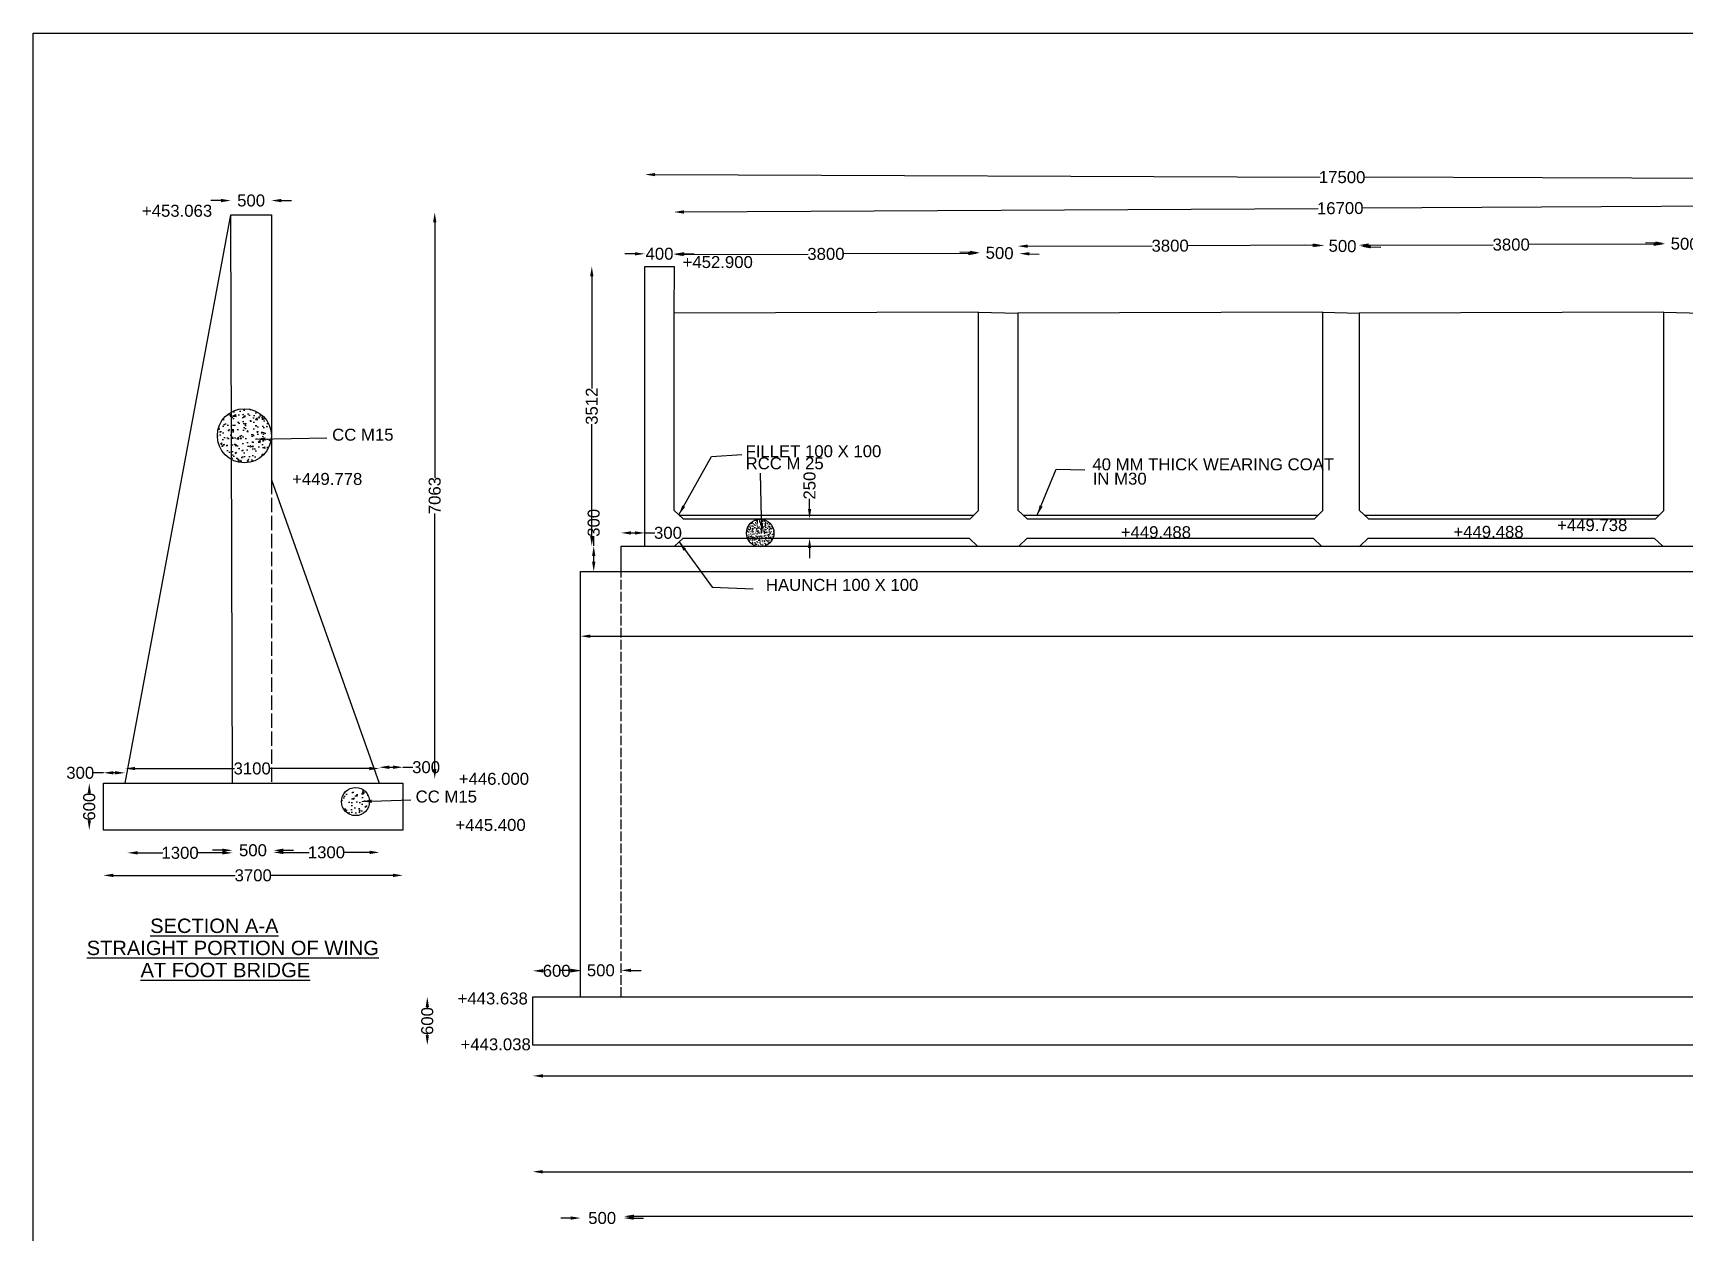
# Model space of a CAD drawing. Header units: millimetres. Extents: x 1208 to 55420, y 1722 to 40358.
# Drawn here: x 1208 to 21894, y 25335 to 40358 of the extents above; entities that cross this region are included whole.
import ezdxf

# ---------------------------------------------------------------- set-up
doc = ezdxf.new("R2010")
doc.units = ezdxf.units.MM
doc.header["$MEASUREMENT"] = 0
doc.linetypes.add('ACAD_ISO02W100', pattern=[15, 12, -3])
for name, color, linetype in [('DIMENSION', 7, 'Continuous'), ('DRAWING', 7, 'Continuous'), ('TEXT', 7, 'Continuous')]:
    doc.layers.add(name, color=color, linetype=linetype)
doc.styles.get("Standard").update_dxf_attribs({"font": 'arial.ttf'})
doc.dimstyles.get("Standard").update_dxf_attribs({"dimtxt": 150, "dimasz": 125, "dimexe": 0.18, "dimexo": 0.0625, "dimgap": 0.09, "dimtad": 0, "dimdec": 0, "dimzin": 0, "dimdsep": 46, "dimtxsty": 'Standard', "dimcen": 0.09, "dimse1": 1, "dimse2": 1, "dimadec": 0, "dimazin": 0, "dimtfac": 1, "dimtdec": 0, "dimtofl": 0, "dimtmove": 0, "dimatfit": 3, "dimfxl": 1, "dimtolj": 1, "dimtzin": 0, "dimarcsym": 0})
pattern_1 = [(50, (0, 0), (179.31505, -15.68803), [18.75, -206.25]), (355, (0, 0), (-34.6878, 188.048), [15, -165]), (100.45144, (14.94, -1.3), (144.6272, 172.36), [15.93505, -175.2855]), (46.1842, (0, 50), (266.8103, -41.3798), [28.125, -309.375]), (96.6356, (22.23, 46.55), (233.6655, 243.5297), [23.9026, -262.9284]), (351.1842, (0, 50), (233.6655, 243.5297), [22.5, -247.5]), (21, (25, 37.5), (149.22676, -100.6547), [18.75, -206.25]), (326, (25, 37.5), (60.8288, 181.2875), [15, -165]), (71.45144, (37.44, 29.11), (210.0556, 80.6328), [15.93505, -175.2855]), (37.5, (0, 0), (3.03996, 83.22346), [0, -163, 0, -167.5, 0, -165.625]), (7.5, (0, 0), (65.76738, 98.60293), [0, -95.5, 0, -159.25, 0, -63.125]), (327.5, (-55.75, 0), (133.45561, -5.63872), [0, -62.5, 0, -195, 0, -258.75]), (317.5, (-80.75, 0), (145.79654, 25.02625), [0, -81.25, 0, -129.5, 0, -183.75])]

# ---------------------------------------------------------------- blocks, each defined once
blk = doc.blocks.new('*D2')
at = {"layer": 'Defpoints', "color": 0, "transparency": 16777216}
for p in [(3686, 38082), (4193, 38261), (4193, 38082)]:
    blk.add_point(p, dxfattribs=at)
at = {"layer": 'TEXT', "color": 0, "lineweight": -2, "transparency": 16777216}
for p, q in [((3560, 38261), (3436, 38261)), ((4318, 38261), (4443, 38261))]:
    blk.add_line(p, q, dxfattribs=at)
at = {"layer": 'TEXT', "color": 0, "transparency": 16777216}
for points in [[(3560, 38282), (3560, 38240), (3686, 38261)], [(4318, 38282), (4318, 38240), (4193, 38261)]]:
    blk.add_solid(points, dxfattribs=at)
at = {"layer": 'TEXT', "color": 0, "transparency": 16777216, "insert": (3939, 38261), "char_height": 150, "attachment_point": 5}
blk.add_mtext('\\A1;500', dxfattribs=at)
blk = doc.blocks.new('*D3')
at = {"layer": 'Defpoints', "color": 0, "transparency": 16777216}
for p in [(2090, 30378), (5840, 30378), (5840, 29812)]:
    blk.add_point(p, dxfattribs=at)
at = {"layer": 'DIMENSION', "color": 0, "lineweight": -2, "transparency": 16777216}
for p, q in [((2214, 29812), (3741, 29812)), ((5715, 29812), (4189, 29812))]:
    blk.add_line(p, q, dxfattribs=at)
at = {"layer": 'DIMENSION', "color": 0, "transparency": 16777216}
for points in [[(2214, 29833), (2214, 29791), (2090, 29812)], [(5715, 29833), (5715, 29791), (5840, 29812)]]:
    blk.add_solid(points, dxfattribs=at)
at = {"layer": 'DIMENSION', "color": 0, "transparency": 16777216, "insert": (3965, 29812), "char_height": 150, "attachment_point": 5}
blk.add_mtext('\\A1;3700', dxfattribs=at)
blk = doc.blocks.new('*D4')
at = {"layer": 'Defpoints', "color": 0, "transparency": 16777216}
for p in [(2392, 30074), (3706, 30094), (3706, 30074)]:
    blk.add_point(p, dxfattribs=at)
at = {"layer": 'DIMENSION', "color": 0, "lineweight": -2, "transparency": 16777216}
for p, q in [((2518, 30094), (2832, 30094)), ((3580, 30094), (3266, 30094))]:
    blk.add_line(p, q, dxfattribs=at)
at = {"layer": 'DIMENSION', "color": 0, "transparency": 16777216}
for points in [[(2518, 30115), (2518, 30074), (2392, 30094)], [(3580, 30115), (3580, 30074), (3706, 30094)]]:
    blk.add_solid(points, dxfattribs=at)
at = {"layer": 'DIMENSION', "color": 0, "transparency": 16777216, "insert": (3049, 30094), "char_height": 150, "attachment_point": 5}
blk.add_mtext('\\A1;1300', dxfattribs=at)
blk = doc.blocks.new('*D5')
at = {"layer": 'Defpoints', "color": 0, "transparency": 16777216}
for p in [(3706, 30094), (4218, 30126), (4218, 30094)]:
    blk.add_point(p, dxfattribs=at)
at = {"layer": 'DIMENSION', "color": 0, "lineweight": -2, "transparency": 16777216}
for p, q in [((3580, 30126), (3456, 30126)), ((4342, 30126), (4468, 30126))]:
    blk.add_line(p, q, dxfattribs=at)
at = {"layer": 'DIMENSION', "color": 0, "transparency": 16777216}
for points in [[(3580, 30147), (3580, 30106), (3706, 30126)], [(4342, 30147), (4342, 30106), (4218, 30126)]]:
    blk.add_solid(points, dxfattribs=at)
at = {"layer": 'DIMENSION', "color": 0, "transparency": 16777216, "insert": (3962, 30126), "char_height": 150, "attachment_point": 5}
blk.add_mtext('\\A1;500', dxfattribs=at)
blk = doc.blocks.new('*D6')
at = {"layer": 'Defpoints', "color": 0, "transparency": 16777216}
for p in [(4218, 30126), (5546, 30126), (5546, 30100)]:
    blk.add_point(p, dxfattribs=at)
at = {"layer": 'DIMENSION', "color": 0, "lineweight": -2, "transparency": 16777216}
for p, q in [((4342, 30100), (4665, 30100)), ((5422, 30100), (5099, 30100))]:
    blk.add_line(p, q, dxfattribs=at)
at = {"layer": 'DIMENSION', "color": 0, "transparency": 16777216}
for points in [[(4342, 30121), (4342, 30079), (4218, 30100)], [(5422, 30121), (5422, 30079), (5546, 30100)]]:
    blk.add_solid(points, dxfattribs=at)
at = {"layer": 'DIMENSION', "color": 0, "transparency": 16777216, "insert": (4882, 30100), "char_height": 150, "attachment_point": 5}
blk.add_mtext('\\A1;1300', dxfattribs=at)
blk = doc.blocks.new('*D7')
at = {"layer": 'Defpoints', "color": 0, "transparency": 16777216}
for p in [(1912, 30968), (2090, 30968), (2090, 30378)]:
    blk.add_point(p, dxfattribs=at)
at = {"layer": 'DIMENSION', "color": 0, "lineweight": -2, "transparency": 16777216}
for p, q in [((1912, 30842), (1912, 30838)), ((1912, 30502), (1912, 30507))]:
    blk.add_line(p, q, dxfattribs=at)
at = {"layer": 'DIMENSION', "color": 0, "transparency": 16777216}
for points in [[(1892, 30842), (1933, 30842), (1912, 30968)], [(1892, 30502), (1933, 30502), (1912, 30378)]]:
    blk.add_solid(points, dxfattribs=at)
at = {"layer": 'DIMENSION', "color": 0, "transparency": 16777216, "insert": (1912, 30672), "char_height": 150, "attachment_point": 5, "rotation": 90}
blk.add_mtext('\\A1;600', dxfattribs=at)
blk = doc.blocks.new('*D8')
at = {"layer": 'Defpoints', "color": 0, "transparency": 16777216}
for p in [(2090, 31096), (2090, 30968), (2361, 30968)]:
    blk.add_point(p, dxfattribs=at)
at = {"layer": 'DIMENSION', "color": 0, "lineweight": -2, "transparency": 16777216}
for p, q in [((2090, 31096), (1964, 31096)), ((2236, 31096), (2214, 31096))]:
    blk.add_line(p, q, dxfattribs=at)
at = {"layer": 'DIMENSION', "color": 0, "transparency": 16777216}
for points in [[(2214, 31117), (2214, 31076), (2090, 31096)], [(2236, 31117), (2236, 31076), (2361, 31096)]]:
    blk.add_solid(points, dxfattribs=at)
at = {"layer": 'DIMENSION', "color": 0, "transparency": 16777216, "insert": (1799, 31096), "char_height": 150, "attachment_point": 5}
blk.add_mtext('\\A1;300', dxfattribs=at)
blk = doc.blocks.new('*D9')
at = {"layer": 'Defpoints', "color": 0, "transparency": 16777216}
for p in [(5544, 31150), (2361, 30968), (5544, 30968)]:
    blk.add_point(p, dxfattribs=at)
at = {"layer": 'DIMENSION', "color": 0, "lineweight": -2, "transparency": 16777216}
for p, q in [((2486, 31150), (3729, 31150)), ((5419, 31150), (4176, 31150))]:
    blk.add_line(p, q, dxfattribs=at)
at = {"layer": 'DIMENSION', "color": 0, "transparency": 16777216}
for points in [[(2486, 31171), (2486, 31129), (2361, 31150)], [(5419, 31171), (5419, 31129), (5544, 31150)]]:
    blk.add_solid(points, dxfattribs=at)
at = {"layer": 'DIMENSION', "color": 0, "transparency": 16777216, "insert": (3952, 31150), "char_height": 150, "attachment_point": 5}
blk.add_mtext('\\A1;3100', dxfattribs=at)
blk = doc.blocks.new('*D10')
at = {"layer": 'Defpoints', "color": 0, "transparency": 16777216}
for p in [(5840, 31166), (5544, 30968), (5840, 30968)]:
    blk.add_point(p, dxfattribs=at)
at = {"layer": 'DIMENSION', "color": 0, "lineweight": -2, "transparency": 16777216}
for p, q in [((5669, 31166), (5715, 31166)), ((5840, 31166), (5965, 31166))]:
    blk.add_line(p, q, dxfattribs=at)
at = {"layer": 'DIMENSION', "color": 0, "transparency": 16777216}
for points in [[(5669, 31187), (5669, 31145), (5544, 31166)], [(5715, 31187), (5715, 31145), (5840, 31166)]]:
    blk.add_solid(points, dxfattribs=at)
at = {"layer": 'DIMENSION', "color": 0, "transparency": 16777216, "insert": (6130, 31166), "char_height": 150, "attachment_point": 5}
blk.add_mtext('\\A1;300', dxfattribs=at)
blk = doc.blocks.new('*D11')
at = {"layer": 'Defpoints', "color": 0, "transparency": 16777216}
for p in [(6238, 38114), (6401, 38114), (6401, 31020)]:
    blk.add_point(p, dxfattribs=at)
at = {"layer": 'DIMENSION', "color": 0, "lineweight": -2, "transparency": 16777216}
for p, q in [((6238, 37989), (6238, 34790)), ((6238, 31144), (6238, 34343))]:
    blk.add_line(p, q, dxfattribs=at)
at = {"layer": 'DIMENSION', "color": 0, "transparency": 16777216}
for points in [[(6218, 37989), (6259, 37989), (6238, 38114)], [(6218, 31144), (6259, 31144), (6238, 31020)]]:
    blk.add_solid(points, dxfattribs=at)
at = {"layer": 'DIMENSION', "color": 0, "transparency": 16777216, "insert": (6238, 34567), "char_height": 150, "attachment_point": 5, "rotation": 90}
blk.add_mtext('\\A1;7063', dxfattribs=at)
blk = doc.blocks.new('*D12')
at = {"layer": 'Defpoints', "color": 0, "transparency": 16777216}
for p in [(7467, 28291), (6145, 27685), (7467, 27685)]:
    blk.add_point(p, dxfattribs=at)
at = {"layer": 'DIMENSION', "color": 0, "lineweight": -2, "transparency": 16777216}
for p, q in [((6145, 28166), (6145, 28154)), ((6145, 27810), (6145, 27822))]:
    blk.add_line(p, q, dxfattribs=at)
at = {"layer": 'DIMENSION', "color": 0, "transparency": 16777216}
for points in [[(6125, 28166), (6166, 28166), (6145, 28291)], [(6125, 27810), (6166, 27810), (6145, 27685)]]:
    blk.add_solid(points, dxfattribs=at)
at = {"layer": 'DIMENSION', "color": 0, "transparency": 16777216, "insert": (6145, 27988), "char_height": 150, "attachment_point": 5, "rotation": 90}
blk.add_mtext('\\A1;600', dxfattribs=at)
blk = doc.blocks.new('*D13')
at = {"layer": 'Defpoints', "color": 0, "transparency": 16777216}
for p in [(8064, 28617), (7467, 28291), (8064, 28291)]:
    blk.add_point(p, dxfattribs=at)
at = {"layer": 'DIMENSION', "color": 0, "lineweight": -2, "transparency": 16777216}
for p, q in [((7592, 28617), (7599, 28617)), ((7938, 28617), (7931, 28617))]:
    blk.add_line(p, q, dxfattribs=at)
at = {"layer": 'DIMENSION', "color": 0, "transparency": 16777216}
for points in [[(7592, 28638), (7592, 28596), (7467, 28617)], [(7938, 28638), (7938, 28596), (8064, 28617)]]:
    blk.add_solid(points, dxfattribs=at)
at = {"layer": 'DIMENSION', "color": 0, "transparency": 16777216, "insert": (7765, 28617), "char_height": 150, "attachment_point": 5}
blk.add_mtext('\\A1;600', dxfattribs=at)
blk = doc.blocks.new('*D14')
at = {"layer": 'Defpoints', "color": 0, "transparency": 16777216}
for p in [(8572, 28623), (8064, 28291), (8572, 28291)]:
    blk.add_point(p, dxfattribs=at)
at = {"layer": 'DIMENSION', "color": 0, "lineweight": -2, "transparency": 16777216}
for p, q in [((7938, 28623), (7814, 28623)), ((8696, 28623), (8822, 28623))]:
    blk.add_line(p, q, dxfattribs=at)
at = {"layer": 'DIMENSION', "color": 0, "transparency": 16777216}
for points in [[(7938, 28644), (7938, 28602), (8064, 28623)], [(8696, 28644), (8696, 28602), (8572, 28623)]]:
    blk.add_solid(points, dxfattribs=at)
at = {"layer": 'DIMENSION', "color": 0, "transparency": 16777216, "insert": (8318, 28623), "char_height": 150, "attachment_point": 5}
blk.add_mtext('\\A1;500', dxfattribs=at)
blk = doc.blocks.new('*D15')
at = {"layer": 'Defpoints', "color": 0, "transparency": 16777216}
for p in [(7467, 27685), (45244, 27685), (45244, 27302)]:
    blk.add_point(p, dxfattribs=at)
at = {"layer": 'TEXT', "color": 0, "lineweight": -2, "transparency": 16777216}
for p, q in [((7592, 27302), (26074, 27302)), ((45118, 27302), (26637, 27302))]:
    blk.add_line(p, q, dxfattribs=at)
at = {"layer": 'TEXT', "color": 0, "transparency": 16777216}
for points in [[(7592, 27322), (7592, 27281), (7467, 27302)], [(45118, 27322), (45118, 27281), (45244, 27302)]]:
    blk.add_solid(points, dxfattribs=at)
at = {"layer": 'TEXT', "color": 0, "transparency": 16777216, "insert": (26355, 27302), "char_height": 150, "attachment_point": 5}
blk.add_mtext('\\A1;37812', dxfattribs=at)
blk = doc.blocks.new('*D16')
at = {"layer": 'Defpoints', "color": 0, "transparency": 16777216}
for p in [(8229, 33936), (8572, 33936), (8572, 33615)]:
    blk.add_point(p, dxfattribs=at)
at = {"layer": 'DIMENSION', "color": 0, "lineweight": -2, "transparency": 16777216}
for p, q in [((8229, 33936), (8229, 34060)), ((8229, 33740), (8229, 33810))]:
    blk.add_line(p, q, dxfattribs=at)
at = {"layer": 'DIMENSION', "color": 0, "transparency": 16777216}
for points in [[(8208, 33810), (8250, 33810), (8229, 33936)], [(8208, 33740), (8250, 33740), (8229, 33615)]]:
    blk.add_solid(points, dxfattribs=at)
at = {"layer": 'DIMENSION', "color": 0, "transparency": 16777216, "insert": (8229, 34226), "char_height": 150, "attachment_point": 5, "rotation": 90}
blk.add_mtext('\\A1;300', dxfattribs=at)
blk = doc.blocks.new('*D17')
at = {"layer": 'Defpoints', "color": 0, "transparency": 16777216}
for p in [(8572, 33936), (8869, 34100), (8869, 33936)]:
    blk.add_point(p, dxfattribs=at)
at = {"layer": 'TEXT', "color": 0, "lineweight": -2, "transparency": 16777216}
for p, q in [((8696, 34100), (8744, 34100)), ((8869, 34100), (8994, 34100))]:
    blk.add_line(p, q, dxfattribs=at)
at = {"layer": 'TEXT', "color": 0, "transparency": 16777216}
for points in [[(8696, 34120), (8696, 34079), (8572, 34100)], [(8744, 34120), (8744, 34079), (8869, 34100)]]:
    blk.add_solid(points, dxfattribs=at)
at = {"layer": 'TEXT', "color": 0, "transparency": 16777216, "insert": (9159, 34100), "char_height": 150, "attachment_point": 5}
blk.add_mtext('\\A1;300', dxfattribs=at)
blk = doc.blocks.new('*D18')
at = {"layer": 'Defpoints', "color": 0, "transparency": 16777216}
for p in [(10890, 34276), (10932, 34276), (10890, 34035)]:
    blk.add_point(p, dxfattribs=at)
at = {"layer": 'TEXT', "color": 0, "lineweight": -2, "transparency": 16777216}
for p, q in [((10932, 34400), (10932, 34526)), ((10932, 33910), (10932, 33785))]:
    blk.add_line(p, q, dxfattribs=at)
at = {"layer": 'TEXT', "color": 0, "transparency": 16777216}
for points in [[(10912, 34400), (10953, 34400), (10932, 34276)], [(10912, 33910), (10953, 33910), (10932, 34035)]]:
    blk.add_solid(points, dxfattribs=at)
at = {"layer": 'TEXT', "color": 0, "transparency": 16777216, "insert": (10932, 34692), "char_height": 150, "attachment_point": 5, "rotation": 90}
blk.add_mtext('\\A1;250', dxfattribs=at)
blk = doc.blocks.new('*D19')
at = {"layer": 'Defpoints', "color": 0, "transparency": 16777216}
for p in [(8205, 37436), (8869, 37436), (8869, 33936)]:
    blk.add_point(p, dxfattribs=at)
at = {"layer": 'DIMENSION', "color": 0, "lineweight": -2, "transparency": 16777216}
for p, q in [((8205, 37311), (8205, 35909)), ((8205, 34060), (8205, 35463))]:
    blk.add_line(p, q, dxfattribs=at)
at = {"layer": 'DIMENSION', "color": 0, "transparency": 16777216}
for points in [[(8184, 37311), (8226, 37311), (8205, 37436)], [(8184, 34060), (8226, 34060), (8205, 33936)]]:
    blk.add_solid(points, dxfattribs=at)
at = {"layer": 'DIMENSION', "color": 0, "transparency": 16777216, "insert": (8205, 35686), "char_height": 150, "attachment_point": 5, "rotation": 90}
blk.add_mtext('\\A1;3512', dxfattribs=at)
blk = doc.blocks.new('*D20')
at = {"layer": 'Defpoints', "color": 0, "transparency": 16777216}
for p in [(9238, 37594), (8869, 37436), (9238, 37436)]:
    blk.add_point(p, dxfattribs=at)
at = {"layer": 'TEXT', "color": 0, "lineweight": -2, "transparency": 16777216}
for p, q in [((8744, 37594), (8619, 37594)), ((9362, 37594), (9488, 37594))]:
    blk.add_line(p, q, dxfattribs=at)
at = {"layer": 'TEXT', "color": 0, "transparency": 16777216}
for points in [[(8744, 37614), (8744, 37573), (8869, 37594)], [(9362, 37614), (9362, 37573), (9238, 37594)]]:
    blk.add_solid(points, dxfattribs=at)
at = {"layer": 'TEXT', "color": 0, "transparency": 16777216, "insert": (9053, 37594), "char_height": 150, "attachment_point": 5}
blk.add_mtext('\\A1;400', dxfattribs=at)
blk = doc.blocks.new('*D21')
at = {"layer": 'Defpoints', "color": 0, "transparency": 16777216}
for p in [(13045, 37598), (9232, 36851), (13048, 36862)]:
    blk.add_point(p, dxfattribs=at)
at = {"layer": 'TEXT', "color": 0, "lineweight": -2, "transparency": 16777216}
for p, q in [((9354, 37587), (10914, 37591)), ((12920, 37597), (11361, 37593))]:
    blk.add_line(p, q, dxfattribs=at)
at = {"layer": 'TEXT', "color": 0, "transparency": 16777216}
for points in [[(9354, 37607), (9354, 37566), (9229, 37586)], [(12920, 37618), (12920, 37577), (13045, 37598)]]:
    blk.add_solid(points, dxfattribs=at)
at = {"layer": 'TEXT', "color": 0, "transparency": 16777216, "insert": (11137, 37592), "char_height": 150, "attachment_point": 5, "rotation": 0.1727}
blk.add_mtext('\\A1;3800', dxfattribs=at)
blk = doc.blocks.new('*D22')
at = {"layer": 'Defpoints', "color": 0, "transparency": 16777216}
for p in [(13559, 37597), (13048, 36862), (13542, 36851)]:
    blk.add_point(p, dxfattribs=at)
at = {"layer": 'DIMENSION', "color": 0, "lineweight": -2, "transparency": 16777216}
for p, q in [((12940, 37612), (12815, 37614)), ((13684, 37594), (13809, 37591))]:
    blk.add_line(p, q, dxfattribs=at)
at = {"layer": 'DIMENSION', "color": 0, "transparency": 16777216}
for points in [[(12940, 37632), (12939, 37591), (13065, 37609)], [(13684, 37615), (13683, 37573), (13559, 37597)]]:
    blk.add_solid(points, dxfattribs=at)
at = {"layer": 'DIMENSION', "color": 0, "transparency": 16777216, "insert": (13312, 37603), "char_height": 150, "attachment_point": 5, "rotation": 358.6664}
blk.add_mtext('\\A1;500', dxfattribs=at)
blk = doc.blocks.new('*D23')
at = {"layer": 'Defpoints', "color": 0, "transparency": 16777216}
for p in [(17355, 37701), (13542, 36851), (17358, 36862)]:
    blk.add_point(p, dxfattribs=at)
at = {"layer": 'DIMENSION', "color": 0, "lineweight": -2, "transparency": 16777216}
for p, q in [((13664, 37690), (15223, 37695)), ((17230, 37701), (15671, 37696))]:
    blk.add_line(p, q, dxfattribs=at)
at = {"layer": 'DIMENSION', "color": 0, "transparency": 16777216}
for points in [[(13664, 37711), (13664, 37669), (13539, 37690)], [(17230, 37721), (17230, 37680), (17355, 37701)]]:
    blk.add_solid(points, dxfattribs=at)
at = {"layer": 'DIMENSION', "color": 0, "transparency": 16777216, "insert": (15447, 37695), "char_height": 150, "attachment_point": 5, "rotation": 0.1727}
blk.add_mtext('\\A1;3800', dxfattribs=at)
blk = doc.blocks.new('*D24')
at = {"layer": 'Defpoints', "color": 0, "transparency": 16777216}
for p in [(17834, 37686), (17358, 36862), (17812, 36851)]:
    blk.add_point(p, dxfattribs=at)
at = {"layer": 'DIMENSION', "color": 0, "lineweight": -2, "transparency": 16777216}
for p, q in [((17254, 37700), (17129, 37704)), ((17959, 37683), (18084, 37679))]:
    blk.add_line(p, q, dxfattribs=at)
at = {"layer": 'DIMENSION', "color": 0, "transparency": 16777216}
for points in [[(17254, 37721), (17253, 37680), (17379, 37697)], [(17959, 37703), (17958, 37662), (17834, 37686)]]:
    blk.add_solid(points, dxfattribs=at)
at = {"layer": 'DIMENSION', "color": 0, "transparency": 16777216, "insert": (17606, 37691), "char_height": 150, "attachment_point": 5, "rotation": 358.5522}
blk.add_mtext('\\A1;500', dxfattribs=at)
blk = doc.blocks.new('*D25')
at = {"layer": 'Defpoints', "color": 0, "transparency": 16777216}
for p in [(21626, 37714), (17812, 36851), (21628, 36862)]:
    blk.add_point(p, dxfattribs=at)
at = {"layer": 'TEXT', "color": 0, "lineweight": -2, "transparency": 16777216}
for p, q in [((17935, 37703), (19494, 37708)), ((21501, 37714), (19942, 37709))]:
    blk.add_line(p, q, dxfattribs=at)
at = {"layer": 'TEXT', "color": 0, "transparency": 16777216}
for points in [[(17935, 37724), (17935, 37682), (17810, 37703)], [(21501, 37735), (21501, 37693), (21626, 37714)]]:
    blk.add_solid(points, dxfattribs=at)
at = {"layer": 'TEXT', "color": 0, "transparency": 16777216, "insert": (19718, 37709), "char_height": 150, "attachment_point": 5, "rotation": 0.1727}
blk.add_mtext('\\A1;3800', dxfattribs=at)
blk = doc.blocks.new('*D26')
at = {"layer": 'Defpoints', "color": 0, "transparency": 16777216}
for p in [(22131, 37713), (21628, 36862), (22110, 36851)]:
    blk.add_point(p, dxfattribs=at)
at = {"layer": 'TEXT', "color": 0, "lineweight": -2, "transparency": 16777216}
for p, q in [((21524, 37728), (21399, 37731)), ((22256, 37710), (22381, 37707))]:
    blk.add_line(p, q, dxfattribs=at)
at = {"layer": 'TEXT', "color": 0, "transparency": 16777216}
for points in [[(21525, 37748), (21524, 37707), (21649, 37725)], [(22256, 37731), (22255, 37689), (22131, 37713)]]:
    blk.add_solid(points, dxfattribs=at)
at = {"layer": 'TEXT', "color": 0, "transparency": 16777216, "insert": (21890, 37719), "char_height": 150, "attachment_point": 5, "rotation": 358.6318}
blk.add_mtext('\\A1;500', dxfattribs=at)
blk = doc.blocks.new('*D40')
at = {"layer": 'Defpoints', "color": 0, "transparency": 16777216}
for p in [(25922, 38212), (25926, 37470), (9237, 37374)]:
    blk.add_point(p, dxfattribs=at)
at = {"layer": 'TEXT', "color": 0, "lineweight": -2, "transparency": 16777216}
for p, q in [((9358, 38118), (17302, 38163)), ((25797, 38212), (17852, 38166))]:
    blk.add_line(p, q, dxfattribs=at)
at = {"layer": 'TEXT', "color": 0, "transparency": 16777216}
for points in [[(9358, 38139), (9358, 38097), (9233, 38117)], [(25797, 38232), (25797, 38191), (25922, 38212)]]:
    blk.add_solid(points, dxfattribs=at)
at = {"layer": 'TEXT', "color": 0, "transparency": 16777216, "insert": (17577, 38165), "char_height": 150, "attachment_point": 5, "rotation": 0.3262}
blk.add_mtext('\\A1;16700', dxfattribs=at)
blk = doc.blocks.new('*D41')
at = {"layer": 'Defpoints', "color": 0, "transparency": 16777216}
for p in [(26328, 38521), (8869, 37436), (26324, 37371)]:
    blk.add_point(p, dxfattribs=at)
at = {"layer": 'TEXT', "color": 0, "lineweight": -2, "transparency": 16777216}
for p, q in [((8998, 38586), (17326, 38554)), ((26203, 38521), (17876, 38552))]:
    blk.add_line(p, q, dxfattribs=at)
at = {"layer": 'TEXT', "color": 0, "transparency": 16777216}
for points in [[(8998, 38606), (8998, 38565), (8873, 38586)], [(26203, 38542), (26203, 38500), (26328, 38521)]]:
    blk.add_solid(points, dxfattribs=at)
at = {"layer": 'TEXT', "color": 0, "transparency": 16777216, "insert": (17601, 38553), "char_height": 150, "attachment_point": 5, "rotation": 359.785}
blk.add_mtext('\\A1;17500', dxfattribs=at)
blk = doc.blocks.new('*D47')
at = {"layer": 'Defpoints', "color": 0, "transparency": 16777216}
for p in [(8609, 25614), (8609, 25544), (44207, 25614)]:
    blk.add_point(p, dxfattribs=at)
at = {"layer": 'DIMENSION', "color": 0, "lineweight": -2, "transparency": 16777216}
for p, q in [((8734, 25544), (26126, 25544)), ((44082, 25544), (26690, 25544))]:
    blk.add_line(p, q, dxfattribs=at)
at = {"layer": 'DIMENSION', "color": 0, "transparency": 16777216}
for points in [[(8734, 25565), (8734, 25523), (8609, 25544)], [(44082, 25565), (44082, 25523), (44207, 25544)]]:
    blk.add_solid(points, dxfattribs=at)
at = {"layer": 'DIMENSION', "color": 0, "transparency": 16777216, "insert": (26408, 25544), "char_height": 150, "attachment_point": 5}
blk.add_mtext('\\A1;35612', dxfattribs=at)
blk = doc.blocks.new('*D48')
at = {"layer": 'Defpoints', "color": 0, "transparency": 16777216}
for p in [(8068, 25510), (8603, 25522), (8603, 25510)]:
    blk.add_point(p, dxfattribs=at)
at = {"layer": 'DIMENSION', "color": 0, "lineweight": -2, "transparency": 16777216}
for p, q in [((7942, 25522), (7818, 25522)), ((8728, 25522), (8853, 25522))]:
    blk.add_line(p, q, dxfattribs=at)
at = {"layer": 'DIMENSION', "color": 0, "transparency": 16777216}
for points in [[(7942, 25542), (7942, 25501), (8068, 25522)], [(8728, 25542), (8728, 25501), (8603, 25522)]]:
    blk.add_solid(points, dxfattribs=at)
at = {"layer": 'DIMENSION', "color": 0, "transparency": 16777216, "insert": (8335, 25522), "char_height": 150, "attachment_point": 5}
blk.add_mtext('\\A1;500', dxfattribs=at)
blk = doc.blocks.new('*D49')
at = {"layer": 'Defpoints', "color": 0, "transparency": 16777216}
for p in [(45234, 26102), (7464, 26028), (45234, 26028)]:
    blk.add_point(p, dxfattribs=at)
at = {"layer": 'DIMENSION', "color": 0, "lineweight": -2, "transparency": 16777216}
for p, q in [((7588, 26102), (26067, 26102)), ((45108, 26102), (26630, 26102))]:
    blk.add_line(p, q, dxfattribs=at)
at = {"layer": 'DIMENSION', "color": 0, "transparency": 16777216}
for points in [[(7588, 26122), (7588, 26081), (7464, 26102)], [(45108, 26122), (45108, 26081), (45234, 26102)]]:
    blk.add_solid(points, dxfattribs=at)
at = {"layer": 'DIMENSION', "color": 0, "transparency": 16777216, "insert": (26348, 26102), "char_height": 150, "attachment_point": 5}
blk.add_mtext('\\A1;37812', dxfattribs=at)

msp = doc.modelspace()

# ---------------------------------------------------------------- hatches: boundary and pattern name
at = {"layer": 'DRAWING'}
h = msp.add_hatch(dxfattribs=at)
h.set_pattern_fill('AR-CONC', color=256, scale=25)
h.set_pattern_definition(pattern_1)
h.paths.add_polyline_path([(4193, 35299), (4193, 35333, 0.5527453), (3692.6, 35613.3), (3694.3, 35017.7, 0.5508659)])
h.paths.add_polyline_path([(3692.6, 35613.3, 0.2744938), (3516.1, 35316, 0.2760437), (3694.3, 35017.7)])
h = msp.add_hatch(dxfattribs=at)
h.set_pattern_fill('AR-CONC', color=256, scale=25)
h.set_pattern_definition(pattern_1)
h.paths.add_polyline_path([(5070.5, 30735.8, 1), (5422.5, 30735.8, 1)])
at = {"layer": 'TEXT'}
h = msp.add_hatch(dxfattribs=at)
h.set_pattern_fill('AR-CONC', color=256, scale=10)
h.set_pattern_definition([(50, (0, 0), (71.72602, -6.27521), [7.5, -82.5]), (355, (0, 0), (-13.87513, 75.21921), [6, -66]), (100.45144, (5.98, -0.52), (57.85088, 68.944), [6.37402, -70.11421]), (46.1842, (0, 20), (106.72413, -16.55193), [11.25, -123.75]), (96.63564, (8.89, 18.62), (93.4662, 97.41186), [9.56103, -105.17138]), (351.18416, (0, 20), (93.4662, 97.41186), [9, -99]), (21, (10, 15), (59.69071, -40.26189), [7.5, -82.5]), (326, (10, 15), (24.33153, 72.515), [6, -66]), (71.45144, (14.974, 11.645), (84.02224, 32.25312), [6.37402, -70.11421]), (37.5, (0, 0), (1.215986, 33.289385), [0, -65.2, 0, -67, 0, -66.25]), (7.5, (0, 0), (26.306954, 39.44117), [0, -38.2, 0, -63.7, 0, -25.25]), (327.5, (-22.3, 0), (53.382244, -2.255487), [0, -25, 0, -78, 0, -103.5]), (317.5, (-32.3, 0), (58.318617, 10.0105), [0, -32.5, 0, -51.8, 0, -73.5])])
h.paths.add_polyline_path([(10141.9, 34098.8, 0.0950178), (10154.1, 34035), (10474.4, 34035, 0.0950178), (10486.6, 34098.8, 1)])
h.paths.add_polyline_path([(10474.4, 34035), (10154.1, 34035, 0.2198946), (10259, 33935.5), (10369.5, 33935.5, 0.2198946)])

# ---------------------------------------------------------------- linework, layer by layer
at = {"layer": 'DIMENSION'}
msp.add_lwpolyline([(55419.5, 1722.5), (1208, 1722.5), (1208, 40358), (55419.5, 40358)], close=True, dxfattribs=at)
msp.add_solid([(8188.5, 32827.3), (8188.5, 32785.7), (8063.5, 32806.5)], dxfattribs=at)
at = {"layer": 'DRAWING'}
for points in [[(8869, 33935.5), (8869, 37436), (9237.5, 37436), (9231.5, 36851)], [(13047.5, 36862.5), (13541.5, 36851)], [(17357.5, 36862.5), (17812.5, 36851)]]:
    msp.add_lwpolyline(points, dxfattribs=at)
at = {"layer": 'DRAWING', "linetype": 'ACAD_ISO02W100', "ltscale": 15}
msp.add_lwpolyline([(4193, 34764), (4193, 30967.5)], dxfattribs=at)
at = {"layer": 'DRAWING', "linetype": 'ACAD_ISO02W100', "ltscale": 10}
msp.add_lwpolyline([(8571.5, 28291), (8571.5, 33615)], dxfattribs=at)
at = {"layer": 'DRAWING'}
msp.add_lwpolyline([(2089.5, 30967.5), (5840, 30967.5), (5840, 30377.5), (2089.5, 30377.5)], close=True, dxfattribs=at)
for centre, radius in [((3854.8, 35316), 338.7), ((5246.5, 30735.8), 176)]:
    msp.add_circle(centre, radius, dxfattribs=at)
at = {"layer": 'TEXT'}
msp.add_line((8188.5, 32806.5), (25879.7, 32806.5), dxfattribs=at)
for points in [[(2361, 30967.5), (3685.5, 38082), (4193, 38082), (4193, 34764), (5544, 30967.5)], [(3706, 30967.5), (3685.5, 38082)], [(9231.5, 36851), (9231.5, 34384.5), (9348.5, 34275.5), (12944, 34275.5), (13047.5, 34381), (13047.5, 36862.5), (9231.5, 36851)], [(13541.5, 36851), (13541.5, 34384.5), (13658.5, 34275.5), (17254, 34275.5), (17357.5, 34381), (17357.5, 36862.5), (13541.5, 36851)], [(17812.5, 36851), (17812.5, 34384.5), (17929.5, 34275.5), (21525, 34275.5), (21628.5, 34381), (21628.5, 36862.5), (17812.5, 36851)], [(21628.5, 36862.5), (22110, 36851)], [(9298.3, 34322.3), (12989.9, 34322.3)], [(13608.3, 34322.3), (17299.9, 34322.3)], [(17879.3, 34322.3), (21570.9, 34322.3)], [(8571.5, 33615), (8571.5, 33935.5), (44108.5, 33935.5), (44108.5, 28291)], [(9241, 33935.5), (9347.5, 34035), (12928.5, 34035), (13034.5, 33935.5)], [(13551, 33935.5), (13657.5, 34035), (17238.5, 34035), (17344.5, 33935.5)], [(17822, 33935.5), (17928.5, 34035), (21509.5, 34035), (21615.5, 33935.5)], [(8063.5, 28291), (8063.5, 33615), (44621, 33615), (44621, 28291)]]:
    msp.add_lwpolyline(points, dxfattribs=at)
msp.add_lwpolyline([(7467, 28291), (45243.5, 28291), (45243.5, 27685), (7467, 27685)], close=True, dxfattribs=at)
msp.add_circle((10314.2, 34098.8), 172.3, dxfattribs=at)

# ---------------------------------------------------------------- texts
for s, height, p in [('+453.063', 150, (2571.5, 38058)), ('+452.900', 150, (9342, 37416)), ('CC M15', 150, (4953.5, 35254.5)), ('FILLET 100 X 100', 150, (10130, 35048)), ('RCC M 25', 150, (10131, 34896.5)), ('40 MM THICK WEARING COAT', 150, (14473.5, 34883.5)), ('+449.778', 150, (4451.5, 34700.5)), ('IN M30', 150, (14478, 34704)), ('+449.488', 150, (14828.5, 34034)), ('+449.488', 150, (18994, 34038)), ('+449.738', 150, (20292.5, 34123)), ('HAUNCH 100 X 100', 150, (10385, 33374.5)), ('+446.000', 150, (6539.5, 30946.5)), ('CC M15', 150, (5998.5, 30724)), ('+445.400', 150, (6497.5, 30369)), ('%%USECTION A-A', 180, (2675, 29091)), ('%%USTRAIGHT PORTION OF WING', 180, (1880, 28814)), ('%%UAT FOOT BRIDGE', 180, (2554.5, 28537)), ('+443.638', 150, (6524.5, 28196.5)), ('+443.038', 150, (6561.5, 27622))]:
    msp.add_text(s, height=height, dxfattribs=at).set_placement(p)

# ---------------------------------------------------------------- dimensions: what is measured, and where the dimension line sits
at = {"layer": 'DIMENSION'}
for p1, p2, distance, text, picture, middle in [((6401, 31019.5), (6401, 38114), 162.5, '7063', '*D11', (6238.5, 34566.8)), ((13047.5, 36862.5), (13541.5, 36851), 746.3, '500', '*D22', (13311.9, 37602.9)), ((13541.5, 36851), (17357.5, 36862.5), 838.5, '3800', '*D23', (15447, 37695.3)), ((17357.5, 36862.5), (17812.5, 36851), 835, '500', '*D24', (17606.1, 37691.5)), ((8869, 33935.5), (8869, 37436), 664, '3512', '*D19', (8205, 35685.8)), ((8571.5, 33615), (8571.5, 33935.5), 342.5, '300', '*D16', (8229, 34226)), ((2361, 30967.5), (5544, 30967.5), 182.5, '3100', '*D9', (3952.5, 31150)), ((5544, 30967.5), (5840, 30967.5), 198.5, '300', '*D10', (6130.5, 31166)), ((2361, 30967.5), (2089.5, 30967.5), -129, '300', '*D8', (1799, 31096.5)), ((2089.5, 30377.5), (2089.5, 30967.5), 177, '600', '*D7', (1912.5, 30672.5)), ((2089.5, 30377.5), (5840, 30377.5), -565.5, '3700', '*D3', (3964.8, 29812)), ((3705.5, 30094.5), (4217.5, 30094.5), 32, '500', '*D5', (3961.5, 30126.5)), ((2392.5, 30073.5), (3705.5, 30073.5), 21, '1300', '*D4', (3049, 30094.5)), ((4217.5, 30126.5), (5546.5, 30126.5), -26.5, '1300', '*D6', (4882, 30100)), ((7467, 28291), (8063.5, 28291), 326, '600', '*D13', (7765.2, 28617)), ((8063.5, 28291), (8571.5, 28291), 332, '500', '*D14', (8317.5, 28623)), ((7467, 28291), (7467, 27685), -1321.5, '600', '*D12', (6145.5, 27988)), ((7463.5, 26028.5), (45233.5, 26028.5), 73, '37812', '*D49', (26348.5, 26101.5)), ((8067.5, 25510), (8603, 25510), 11.5, '500', '*D48', (8335.2, 25521.5)), ((44207, 25614), (8609, 25614), 70, '35612', '*D47', (26408, 25544))]:
    dim = msp.add_aligned_dim(p1=p1, p2=p2, distance=distance, text=text, dimstyle='Standard', dxfattribs=at)
    dim.commit()
    dim.dimension.update_dxf_attribs({"geometry": picture, "text_midpoint": middle})
at = {"layer": 'TEXT'}
for p1, p2, distance, text, picture, middle in [((8869, 37436), (26323.5, 37370.5), 1150, '17500', '*D41', (17600.6, 38553.3)), ((3685.5, 38082), (4193, 38082), 179, '500', '*D2', (3939.2, 38261)), ((9236.9, 37374.5), (25926, 37469.5), 742.8, '16700', '*D40', (17577.2, 38164.8)), ((8869, 37436), (9237.5, 37436), 157.5, '400', '*D20', (9053.2, 37593.5)), ((9231.5, 36851), (13047.5, 36862.5), 735.3, '3800', '*D21', (11137.3, 37592)), ((17812.5, 36851), (21628.5, 36862.5), 851.8, '3800', '*D25', (19717.9, 37708.5)), ((21628.5, 36862.5), (22110, 36851), 862.3, '500', '*D26', (21889.8, 37718.8)), ((10890, 34035), (10890, 34275.5), -42.5, '250', '*D18', (10932.5, 34692.3)), ((8571.5, 33935.5), (8869, 33935.5), 164, '300', '*D17', (9159.5, 34099.5)), ((7467, 27685), (45243.5, 27685), -383.5, '37812', '*D15', (26355.2, 27301.5))]:
    dim = msp.add_aligned_dim(p1=p1, p2=p2, distance=distance, text=text, dimstyle='Standard', dxfattribs=at)
    dim.commit()
    dim.dimension.update_dxf_attribs({"geometry": picture, "text_midpoint": middle})

# ---------------------------------------------------------------- leaders
at = {"layer": 'DIMENSION'}
msp.add_leader([(5325.5, 30738), (5937.5, 30759)], dimstyle='Standard', override={"dimgap": 0.09, "dimtad": 0}, dxfattribs=at)
at = {"layer": 'TEXT'}
for points in [[(3994, 35273), (4888, 35292)], [(9294.9, 34325.4), (9705, 35058.5), (10082.5, 35081)], [(10336, 34101.5), (10317, 34846.5)], [(13784, 34322.3), (14021.5, 34897), (14381, 34889)], [(9297, 33987.8), (9710.5, 33419.5), (10224.5, 33399.5)]]:
    msp.add_leader(points, dimstyle='Standard', override={"dimgap": 0.09, "dimtad": 0}, dxfattribs=at)

doc.saveas('drawing.dxf')
